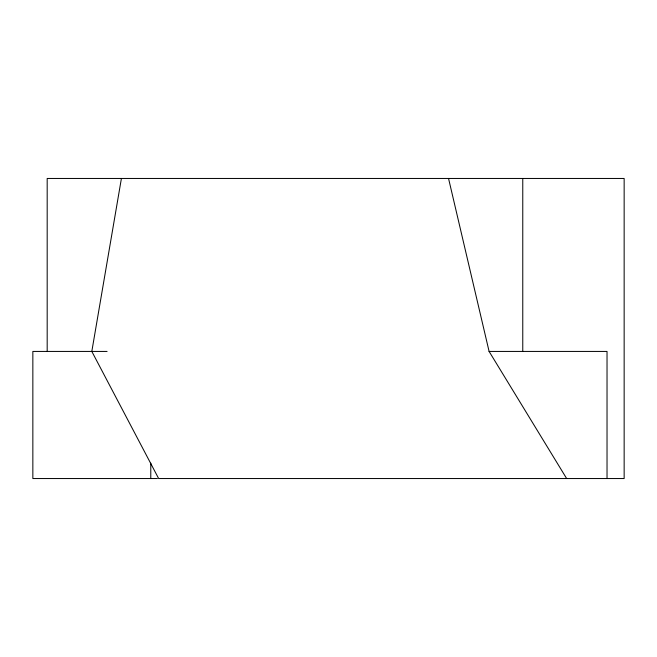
<?xml version="1.0" encoding="UTF-8"?>
<svg xmlns="http://www.w3.org/2000/svg" width="657" height="657" viewBox="0 0 657 657"><rect width="100%" height="100%" fill="white"/><g stroke="black" fill="none" stroke-linecap="round" stroke-linejoin="round"><path stroke-width="0.99" d="M121.414 178.458L91.816 351.429L158.649 478.542L624.15 478.542L624.15 178.458L47.181 178.458L47.181 351.544M107.083 351.429L32.85 351.429L32.85 478.542L157.425 478.542M448.542 178.458L489.095 351.429L607.027 351.429L607.027 478.542M489.095 351.429L566.654 478.542M522.767 178.458L522.767 351.544M150.781 463.16L150.781 478.542"/></g></svg>
